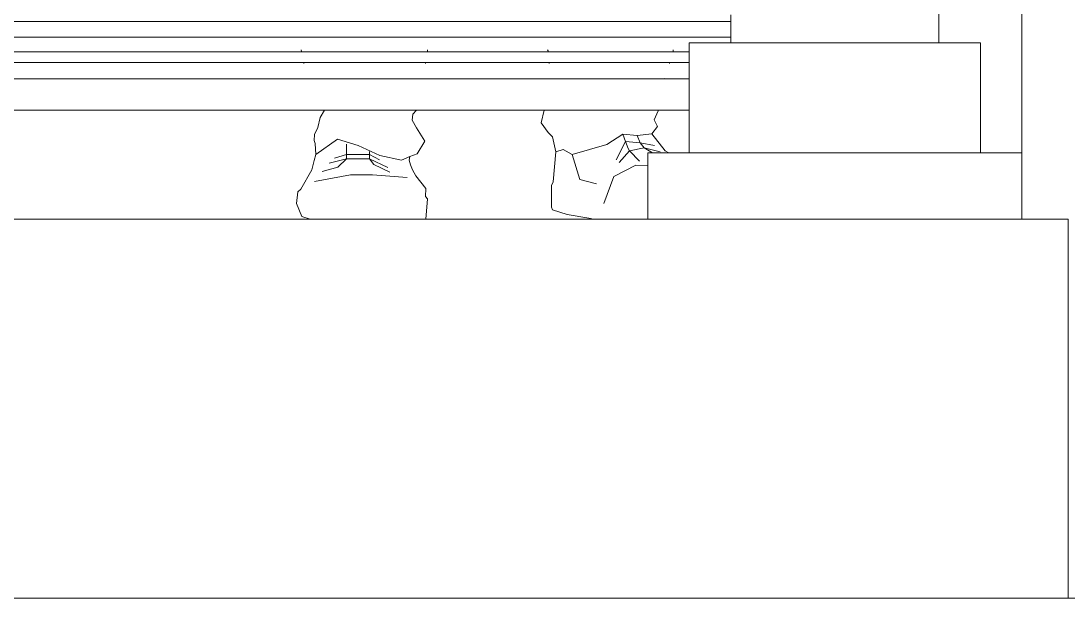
# Model space of a CAD drawing. Header units: inches. Extents: x 16.2 to 49.2, y 7.1 to 20.7.
# Drawn here: x 46.905 to 48.039, y 7.571 to 8.196 of the extents above; entities that cross this region are included whole.
import ezdxf

# ---------------------------------------------------------------- set-up
doc = ezdxf.new("R2010")
doc.units = ezdxf.units.IN
doc.header["$MEASUREMENT"] = 0
doc.layers.add('0inne_gulv', color=252, linetype='Continuous', lineweight=13)

# ---------------------------------------------------------------- blocks, each defined once
blk = doc.blocks.new('DEREK SMALL HOUSE ls')
for p, q in [((1.8283, -0.0549), (1.8283, -2.5048)), ((1.7383, -2.3857), (1.7383, -2.0174)), ((1.5133, -2.3627), (1.5133, -2.3555)), ((0.4783, -2.3627), (1.5133, -2.3627)), ((1.5133, -2.3794), (1.5133, -2.3627)), ((0.4783, -2.3794), (1.5133, -2.3794)), ((1.5133, -2.3794), (1.5133, -2.3857)), ((1.4683, -2.3857), (1.5133, -2.3857)), ((1.4683, -2.3954), (1.4683, -2.3857)), ((1.7383, -2.3857), (1.5133, -2.3857)), ((1.7833, -2.3857), (1.7383, -2.3857)), ((1.7833, -2.5048), (1.7833, -2.3857)), ((0.4783, -2.3954), (1.4683, -2.3954)), ((1.0482, -2.3932), (1.0485, -2.395)), ((1.1848, -2.395), (1.1851, -2.3932)), ((1.3149, -2.3932), (1.3154, -2.3944)), ((1.3154, -2.3944), (1.3154, -2.395)), ((1.451, -2.395), (1.451, -2.3932)), ((1.4683, -2.4071), (1.4683, -2.3954)), ((0.4783, -2.4071), (1.0508, -2.4071)), ((1.0508, -2.4071), (1.051, -2.4082)), ((1.1831, -2.4071), (1.0508, -2.4071)), ((1.1829, -2.4082), (1.1831, -2.4071)), ((1.1831, -2.4071), (1.3165, -2.4071)), ((1.3165, -2.4071), (1.3166, -2.4082)), ((1.3165, -2.4071), (1.4473, -2.4071)), ((1.4469, -2.4082), (1.4473, -2.4071)), ((1.4473, -2.4071), (1.4683, -2.4071)), ((1.4683, -2.4245), (1.4683, -2.4071)), ((0.4783, -2.4245), (1.054, -2.4245)), ((1.0539, -2.4242), (1.054, -2.4245)), ((1.054, -2.4245), (1.1805, -2.4245)), ((1.1805, -2.4245), (1.1806, -2.4242)), ((1.1805, -2.4245), (1.303, -2.4245)), ((1.3031, -2.4242), (1.303, -2.4245)), ((1.303, -2.4245), (1.4414, -2.4245)), ((1.4414, -2.4245), (1.4417, -2.4242)), ((1.4414, -2.4245), (1.4683, -2.4245)), ((1.4683, -2.4584), (1.4683, -2.4245)), ((0.4783, -2.4584), (1.0736, -2.4584)), ((0.7981, -2.4584), (1.4683, -2.4584)), ((0.7981, -2.4584), (1.0736, -2.4584)), ((1.0736, -2.4584), (1.0687, -2.4664)), ((1.1729, -2.4584), (1.0736, -2.4584)), ((1.1498, -2.4584), (1.1603, -2.4584)), ((1.1691, -2.4628), (1.1729, -2.4584)), ((1.1729, -2.4584), (1.3113, -2.4584)), ((1.1729, -2.4584), (1.3113, -2.4584)), ((1.3113, -2.4584), (1.3081, -2.4721)), ((1.3113, -2.4584), (1.4348, -2.4584)), ((1.4331, -2.4626), (1.4348, -2.4584)), ((1.4348, -2.4584), (1.4683, -2.4584)), ((1.4348, -2.4584), (1.4683, -2.4584)), ((1.4683, -2.5048), (1.4683, -2.4584)), ((1.0687, -2.4664), (1.0663, -2.4773)), ((1.1684, -2.4692), (1.1691, -2.4628)), ((1.1731, -2.4776), (1.1684, -2.4692)), ((1.4304, -2.4691), (1.4331, -2.4626)), ((1.4338, -2.4761), (1.4304, -2.4691)), ((1.0663, -2.4773), (1.0625, -2.485)), ((1.1822, -2.492), (1.1731, -2.4776)), ((1.3081, -2.4721), (1.3155, -2.4825)), ((1.4277, -2.484), (1.4338, -2.4761)), ((1.0625, -2.485), (1.0623, -2.4914)), ((1.0623, -2.4914), (1.0632, -2.4945)), ((1.0875, -2.49), (1.064, -2.5063)), ((1.0875, -2.49), (1.11, -2.4968)), ((1.1737, -2.5056), (1.1822, -2.492)), ((1.3155, -2.4825), (1.3202, -2.4875)), ((1.3202, -2.4875), (1.324, -2.5035)), ((1.3963, -2.4845), (1.379, -2.4956)), ((1.3992, -2.4925), (1.389, -2.5123)), ((1.4117, -2.486), (1.3963, -2.4845)), ((1.3963, -2.4845), (1.3992, -2.4925)), ((1.3992, -2.4925), (1.4022, -2.5)), ((1.4153, -2.4938), (1.3992, -2.4925)), ((1.4117, -2.486), (1.4277, -2.484)), ((1.4117, -2.486), (1.4153, -2.4938)), ((1.4277, -2.484), (1.4421, -2.5024)), ((1.064, -2.5063), (1.0632, -2.4945)), ((1.0973, -2.4952), (1.0973, -2.5063)), ((1.1332, -2.5077), (1.11, -2.4968)), ((1.1221, -2.5063), (1.1221, -2.5032)), ((1.324, -2.5035), (1.3208, -2.536)), ((1.3318, -2.5009), (1.324, -2.5035)), ((1.3415, -2.5063), (1.3318, -2.5009)), ((1.379, -2.4956), (1.3415, -2.5063)), ((1.4037, -2.5026), (1.3923, -2.5153)), ((1.4022, -2.5), (1.4037, -2.5026)), ((1.4037, -2.5026), (1.4194, -2.4992)), ((1.4037, -2.5026), (1.4143, -2.5136)), ((1.4153, -2.4938), (1.4194, -2.4992)), ((1.4308, -2.4966), (1.4153, -2.4938)), ((1.4366, -2.5036), (1.4194, -2.4992)), ((1.4194, -2.4992), (1.4284, -2.5048)), ((1.4421, -2.5024), (1.446, -2.5048)), ((1.0599, -2.5229), (1.0623, -2.5131)), ((1.0623, -2.5131), (1.064, -2.5063)), ((1.0784, -2.5159), (1.0973, -2.5111)), ((1.0842, -2.5105), (1.0973, -2.5063)), ((1.0973, -2.5111), (1.0878, -2.5203)), ((1.1221, -2.5063), (1.0973, -2.5063)), ((1.0973, -2.5063), (1.0973, -2.5111)), ((1.0973, -2.5111), (1.1221, -2.5111)), ((1.1331, -2.5124), (1.1221, -2.5063)), ((1.1221, -2.5111), (1.1221, -2.5063)), ((1.1221, -2.5111), (1.127, -2.5174)), ((1.1422, -2.5206), (1.1221, -2.5111)), ((1.1332, -2.5077), (1.1568, -2.5125)), ((1.1568, -2.5125), (1.1658, -2.5088)), ((1.1658, -2.5088), (1.165, -2.5126)), ((1.165, -2.5126), (1.1667, -2.5177)), ((1.1658, -2.5088), (1.1737, -2.5056)), ((1.3415, -2.5063), (1.35, -2.5335)), ((1.4233, -2.5048), (1.4284, -2.5048)), ((1.4233, -2.5182), (1.4233, -2.5048)), ((1.4284, -2.5048), (1.446, -2.5048)), ((1.4683, -2.5048), (1.446, -2.5048)), ((1.4683, -2.5048), (1.7833, -2.5048)), ((1.8283, -2.5048), (1.7833, -2.5048)), ((1.8283, -2.5763), (1.8283, -2.5048)), ((1.0477, -2.5439), (1.0599, -2.5229)), ((1.0878, -2.5203), (1.0709, -2.5247)), ((1.127, -2.5174), (1.1442, -2.5256)), ((1.1667, -2.5177), (1.1688, -2.5229)), ((1.1688, -2.5229), (1.1722, -2.5295)), ((1.4106, -2.5179), (1.3868, -2.5301)), ((1.4233, -2.5182), (1.4106, -2.5179)), ((1.4233, -2.5763), (1.4233, -2.5182)), ((1.1016, -2.5285), (1.0626, -2.5356)), ((1.1016, -2.5285), (1.1254, -2.5285)), ((1.1254, -2.5285), (1.1628, -2.5313)), ((1.1722, -2.5295), (1.1831, -2.5431)), ((1.3208, -2.536), (1.3192, -2.54)), ((1.35, -2.5335), (1.3678, -2.5383)), ((1.3868, -2.5301), (1.3757, -2.5596)), ((1.0433, -2.5593), (1.0447, -2.547)), ((1.0447, -2.547), (1.0477, -2.5439)), ((1.1831, -2.5431), (1.1829, -2.5519)), ((1.3192, -2.54), (1.3191, -2.5634)), ((1.049, -2.5736), (1.0433, -2.5593)), ((1.1829, -2.5519), (1.185, -2.5544)), ((1.185, -2.5544), (1.1833, -2.5763)), ((1.3191, -2.5634), (1.3203, -2.5664)), ((1.3203, -2.5664), (1.3361, -2.5715)), ((1.3361, -2.5715), (1.3595, -2.5754)), ((1.0579, -2.5763), (0.4783, -2.5763)), ((1.0579, -2.5763), (0.4783, -2.5763)), ((0.4783, -2.5763), (1.8783, -2.5763)), ((1.0579, -2.5763), (0.4783, -2.5763)), ((1.0579, -2.5763), (1.049, -2.5736)), ((1.1833, -2.5763), (1.0579, -2.5763)), ((1.3646, -2.5763), (1.1833, -2.5763)), ((1.3646, -2.5763), (1.1833, -2.5763)), ((1.3646, -2.5763), (1.1833, -2.5763)), ((1.3595, -2.5754), (1.3646, -2.5763)), ((1.4233, -2.5763), (1.3646, -2.5763)), ((1.8283, -2.5763), (1.4233, -2.5763)), ((1.8783, -2.5763), (1.8283, -2.5763)), ((1.8783, -2.5763), (1.8283, -2.5763)), ((1.8783, -2.9863), (1.8783, -2.5763)), ((1.8783, -2.9863), (-7.8148, -2.9863))]:
    blk.add_line(p, q)
at = {"layer": '0inne_gulv'}
blk.add_line((1.8783, -2.9863), (3.0783, -2.9863), dxfattribs=at)

msp = doc.modelspace()

# ---------------------------------------------------------------- block references
at = {"layer": '0inne_gulv'}
msp.add_blockref('DEREK SMALL HOUSE ls', (46.1603, 10.5575), dxfattribs=at)

doc.saveas('drawing.dxf')
